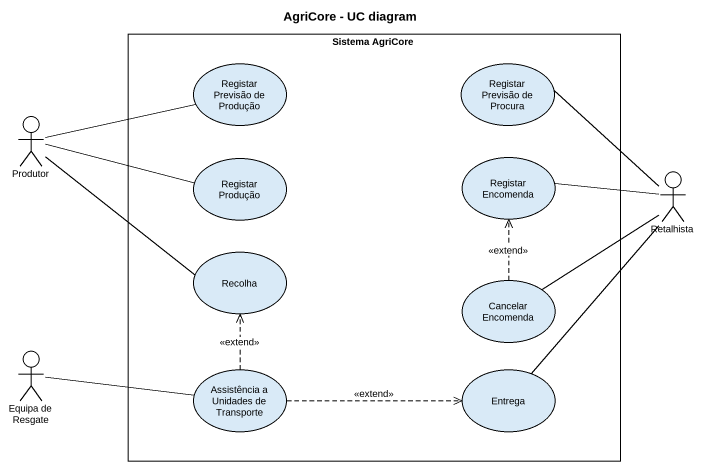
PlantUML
@startuml
title AgriCore - UC diagram
rectangle "Sistema AgriCore" as Sistema_AgriCore {
  usecase "Registar Previsão de Produção" as Registar_Previsão_de
  usecase "Registar Previsão de Procura" as Registar_Previsão_de_Procura
  usecase "Registar Produção" as Registar_Produção
  usecase "Registar Encomenda" as Registar_Encomenda
  usecase Recolha
  usecase "Cancelar Encomenda" as Cancelar_Encomenda
  usecase "Assistência a Unidades de Transporte" as Assistência_a_Unidades_de
  usecase Entrega
}
actor Produtor
actor Retalhista
actor "Equipa de Resgate" as Equipa_de_Resgate
Registar_Previsão_de_Procura -- Retalhista
Produtor -right- Registar_Previsão_de
Produtor -right- Registar_Produção
Produtor -- Recolha
Registar_Encomenda -right- Retalhista
Cancelar_Encomenda .up.> Registar_Encomenda : <<extend>>
Cancelar_Encomenda -up- Retalhista
Equipa_de_Resgate -right- Assistência_a_Unidades_de
Assistência_a_Unidades_de .up.> Recolha : <<extend>>
Assistência_a_Unidades_de .right.> Entrega : <<extend>>
Entrega -up- Retalhista
@enduml
